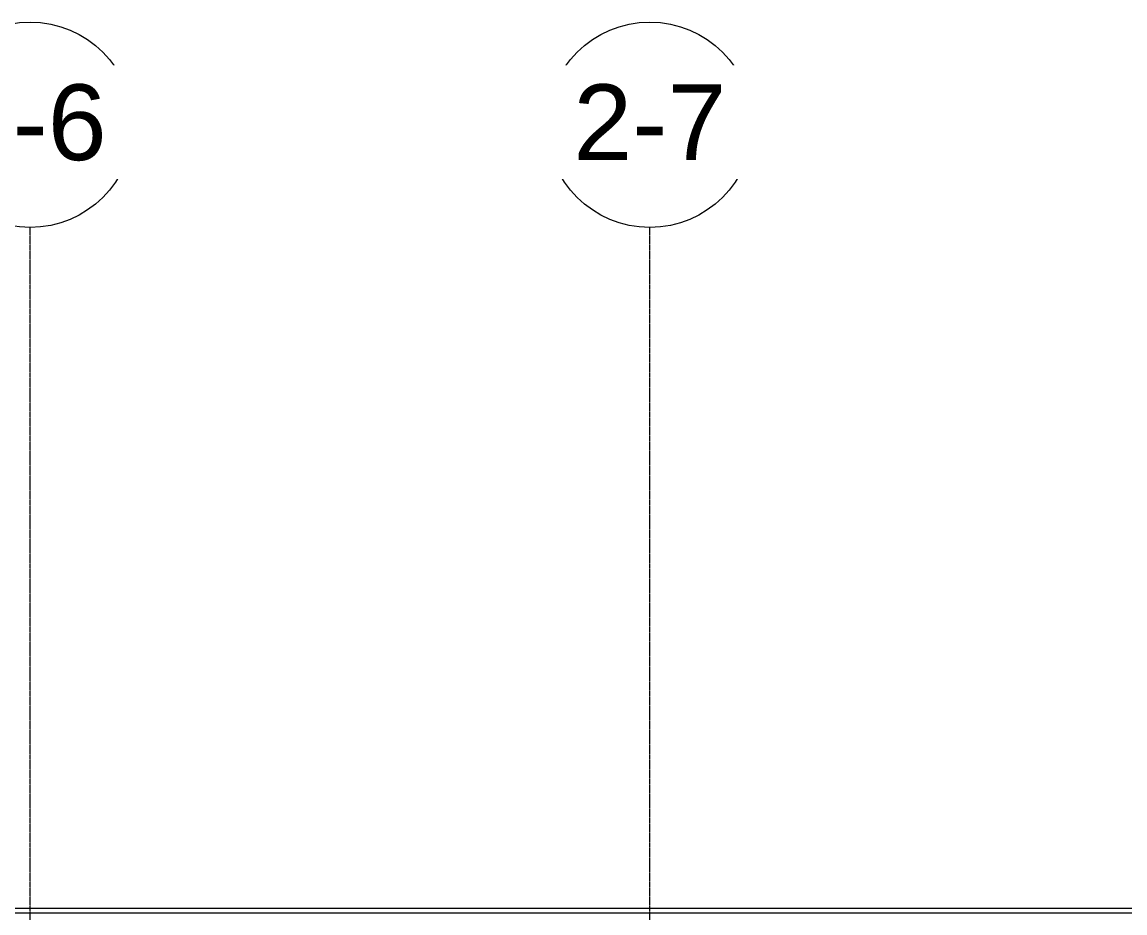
# Model space of a CAD drawing. Header units: inches. Extents: x 21386 to 98862, y -290 to 853.
# Drawn here: x 37078 to 37593, y 352 to 768 of the extents above; entities that cross this region are included whole.
import ezdxf

# ---------------------------------------------------------------- set-up
doc = ezdxf.new("R2010")
doc.units = ezdxf.units.IN
doc.header["$MEASUREMENT"] = 0
doc.linetypes.add('Grid Line 1_2_', pattern=[0.875, 0.5, -0.125, 0.125, -0.125])
for name, color, linetype, lineweight in [('A-ROOF', 132, 'Continuous', 13), ('S-GRID', 1, 'Continuous', 9), ('S-GRID-IDEN', 1, 'Continuous', 9)]:
    doc.layers.add(name, color=color, linetype=linetype, lineweight=lineweight)
doc.styles.add('Arial_2', font='arial.ttf', dxfattribs={"height": 35.407186})

# ---------------------------------------------------------------- blocks, each defined once
blk = doc.blocks.new('Grid - Grid Head - Circle-14747-Building Section - East_West looking South')
at = {"layer": 'S-GRID-IDEN'}
blk.add_circle((-23085.89, 719.89), 48, dxfattribs=at)

msp = doc.modelspace()

# ---------------------------------------------------------------- linework, layer by layer
at = {"layer": 'A-ROOF', "color": 7}
for p, q in [((39127.21, 353.63), (35620.46, 353.63)), ((35620.46, 351.63), (39113.46, 351.63))]:
    msp.add_line(p, q, dxfattribs=at)
at = {"layer": 'S-GRID', "linetype": 'Grid Line 1_2_'}
for p, q in [((37081.96, -273.16), (37081.96, 671.89)), ((37081.96, -273.16), (37081.96, 671.89)), ((37371.46, -273.16), (37371.46, 671.89)), ((37371.46, -273.16), (37371.46, 671.89))]:
    msp.add_line(p, q, dxfattribs=at)

# ---------------------------------------------------------------- block references
at = {"layer": 'S-GRID-IDEN'}
for p in [(60167.85, 0), (60457.35, 0)]:
    msp.add_blockref('Grid - Grid Head - Circle-14747-Building Section - East_West looking South', p, dxfattribs=at)

# ---------------------------------------------------------------- next in the draw order: texts
at = {"layer": 'S-GRID-IDEN', "char_height": 35.407, "width": 85.104, "attachment_point": 2, "line_spacing_factor": 0.938532, "style": 'Arial_2', "bg_fill": 3, "box_fill_scale": 1.25, "bg_fill_color": 0, "bg_fill_transparency": 0}
for s, insert in [('1-6', (37081.95, 738.77)), ('1-7', (37371.45, 738.77))]:
    msp.add_mtext(s, dxfattribs=dict(at, insert=insert))

# ---------------------------------------------------------------- next in the draw order: block references
at = {"layer": 'S-GRID-IDEN'}
for p in [(60167.85, 0), (60457.35, 0)]:
    msp.add_blockref('Grid - Grid Head - Circle-14747-Building Section - East_West looking South', p, dxfattribs=at)

# ---------------------------------------------------------------- next in the draw order: texts
at = {"layer": 'S-GRID-IDEN', "char_height": 35.407, "width": 85.104, "attachment_point": 2, "line_spacing_factor": 0.938532, "style": 'Arial_2', "bg_fill": 3, "box_fill_scale": 1.25, "bg_fill_color": 0, "bg_fill_transparency": 0}
for s, insert in [('2-6', (37081.95, 738.77)), ('2-7', (37371.45, 738.77))]:
    msp.add_mtext(s, dxfattribs=dict(at, insert=insert))

doc.saveas('drawing.dxf')
